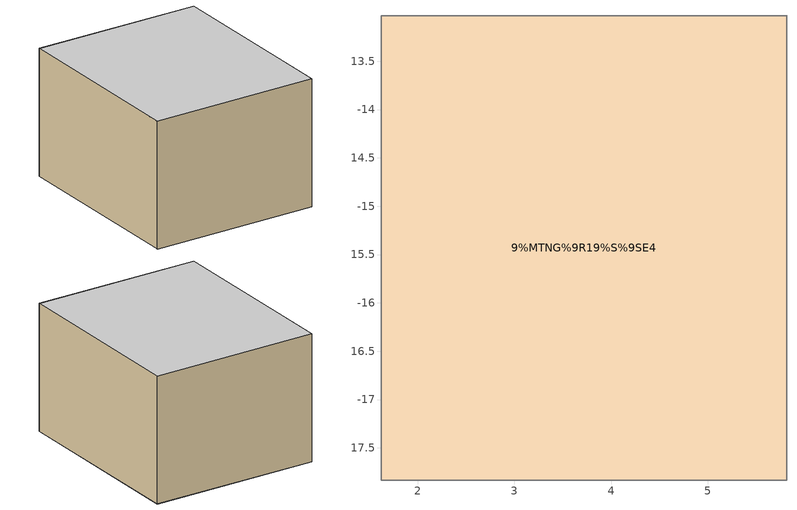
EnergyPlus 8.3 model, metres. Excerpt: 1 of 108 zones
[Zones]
9%MTNG%9R19%S%9SE4
 floor to OHUSupplyPlenum%OHU9 (Project Internal Floor): 5.82,-17.83 1.62,-17.83 1.62,-13.03 5.82,-13.03 z34.68
 wall to 9%MTNG%9R20%S%9SE4 (Project Partition): 5.82,-17.83 5.82,-13.03 z34.68:37.85
 wall to 9%Corridor%000%S%NONE (Project Partition): 5.82,-13.03 1.62,-13.03 1.62,-17.83 5.82,-17.83 z34.68:37.85
 ceiling to OHUReturnPlenum%OHU9 (Project Internal Floor): 1.62,-17.83 5.82,-17.83 5.82,-13.03 1.62,-13.03 z37.85
[Curve:Cubic] Minimum Value of x=0; Maximum Value of x=50; Minimum Curve Output=0.5; Maximum Curve Output=1.5; Input Unit Type for X=Temperature; Output Unit Type=Dimensionless
Name | Coefficient1 Constant | Coefficient2 x | Coefficient3 x**2 | Coefficient3 x**3
9%IS%6745%IS%9IS1 VRFTUCoolCapFT; 9%OFFICE%2389%SE%9SE3 VRFTUCoolCapFT; 9%OFFICE%91034%NW%9NW2 VRFTUCoolCapFT; 9%OFFICE%91023%NW%9NW2 VRFTUCoolCapFT; 9%OFFICE%91034%NW%9NW2 VRFTUCoolCapFT; 9%OFFICE%91023%NW%9NW2 VRFTUCoolCapFT; 9%OFFICE%3423%SW%9SW3 VRFTUCoolCapFT; 9%MTNG%9B4%NE%9NE1 VRFTUCoolCapFT; 9%IS%6756%IS%9IS1 VRFTUCoolCapFT; 9%LAN%9R22%SE%9SE3 VRFTUCoolCapFT; 9%MTNG%9B3%NE%9NE1 VRFTUCoolCapFT; 9%IS%5656%IS%9IS1 VRFTUCoolCapFT; 9%MTNG%9R23%SE%9SE3 VRFTUCoolCapFT; 9%MTNG%9B22%NE%9NE1 VRFTUCoolCapFT; 9%IS%4556%IS%9IS1 VRFTUCoolCapFT; 9%OFFICE%2378%SE%9SE3 VRFTUCoolCapFT; 9%MTNG%9B21%NE%9NE1 VRFTUCoolCapFT; 9%OFFICE%1245%S%9S1 VRFTUCoolCapFT; 9%OFFICE%6712%W%9W1 VRFTUCoolCapFT; 9%OFFICE%78910%NE%9NE1 VRFTUCoolCapFT; 9%OFFICE%1256%S%9S1 VRFTUCoolCapFT; 9%OFFICE%5612%W%9W1 VRFTUCoolCapFT; 9%MTNG%9R16%SW%9SW3 VRFTUCoolCapFT; 9%MTNG%9R15%SW%9SW3 VRFTUCoolCapFT; 9%OFFICE%2323%SW%9SW3 VRFTUCoolCapFT; 9%OFFICE%2334%SW%9SW3 VRFTUCoolCapFT; 9%OFFICE%3423%SW%9SW3 VRFTUCoolCapFT; 9%OFFICE%1267%S%9S1 VRFTUCoolCapFT; 9%OFFICE%4512%W%9W1 VRFTUCoolCapFT; 9%OFFICE%1245%S%9S1 VRFTUCoolCapFT; 9%OFFICE%6712%W%9W1 VRFTUCoolCapFT; 9%OFFICE%1256%S%9S1 VRFTUCoolCapFT; 9%OFFICE%5612%W%9W1 VRFTUCoolCapFT; 9%OFFICE%1267%S%9S1 VRFTUCoolCapFT; 9%OFFICE%4512%W%9W1 VRFTUCoolCapFT; 9%OFFICE%1245%S%9S1 VRFTUCoolCapFT; 9%OFFICE%6712%W%9W1 VRFTUCoolCapFT; 9%MTNG%9R16%SW%9SW3 VRFTUCoolCapFT; 9%MTNG%9R15%SW%9SW3 VRFTUCoolCapFT; 9%OFFICE%2323%SW%9SW3 VRFTUCoolCapFT; 9%OFFICE%2334%SW%9SW3 VRFTUCoolCapFT; 9%OFFICE%3423%SW%9SW3 VRFTUCoolCapFT; 9%OFFICE%1256%S%9S1 VRFTUCoolCapFT; 9%OFFICE%5612%W%9W1 VRFTUCoolCapFT; 9%OFFICE%1267%S%9S1 VRFTUCoolCapFT; 9%OFFICE%4512%W%9W1 VRFTUCoolCapFT; 9%OFFICE%8978%NE%9NE3 VRFTUCoolCapFT; 9%MTNG%9B6%NW%9NW1 VRFTUCoolCapFT; 9%OFFICE%8989%NE%9NE3 VRFTUCoolCapFT; 9%A%9B5%NW%9NW1 VRFTUCoolCapFT; 9%LAN%9R3%NE%9NE3 VRFTUCoolCapFT; 9%OFFICE%8912%NW%9NW1 VRFTUCoolCapFT; 9%MTNG%9R16%SW%9SW3 VRFTUCoolCapFT; 9%MTNG%9R15%SW%9SW3 VRFTUCoolCapFT; 9%OFFICE%2323%SW%9SW3 VRFTUCoolCapFT; 9%OFFICE%2334%SW%9SW3 VRFTUCoolCapFT; 9%OFFICE%1223%SW%9SW2 VRFTUCoolCapFT; 9%OFFICE%7812%NW%9NW1 VRFTUCoolCapFT; 9%MTNG%9B6%NW%9NW1 VRFTUCoolCapFT; 9%A%9B5%NW%9NW1 VRFTUCoolCapFT; 9%OFFICE%8912%NW%9NW1 VRFTUCoolCapFT; 9%OFFICE%7812%NW%9NW1 VRFTUCoolCapFT; 9%OFFICE%1234%SW%9SW2 VRFTUCoolCapFT; 9%OFFICE%1223%SW%9SW2 VRFTUCoolCapFT; 9%OFFICE%1234%SW%9SW2 VRFTUCoolCapFT; 9%OFFICE%1223%SW%9SW2 VRFTUCoolCapFT; 9%OFFICE%1234%SW%9SW2 VRFTUCoolCapFT; 9%MTNG%9B6%NW%9NW1 VRFTUCoolCapFT; 9%A%9B5%NW%9NW1 VRFTUCoolCapFT; 9%OFFICE%8912%NW%9NW1 VRFTUCoolCapFT; 9%OFFICE%7812%NW%9NW1 VRFTUCoolCapFT; 9%OFFICE%6723%W%9W2 VRFTUCoolCapFT; 9%OFFICE%3412%SW%9SW1 VRFTUCoolCapFT; 9%MTNG%9B7%SW%9SW1 VRFTUCoolCapFT; 9%MTNG%9B8%SW%9SW1 VRFTUCoolCapFT; 9%OFFICE%2312%SW%9SW1 VRFTUCoolCapFT; 9%OFFICE%3412%SW%9SW1 VRFTUCoolCapFT | 0.504547 | 0.0288891 | -1.08194e-05 | 1.01359e-05
9%SMOKE%000%NE%9NE1 VRFTUHeatCapFT; 9%IS%6745%IS%9IS1 VRFTUHeatCapFT; 9%OFFICE%2389%SE%9SE3 VRFTUHeatCapFT; 9%OFFICE%91034%NW%9NW2 VRFTUHeatCapFT; 9%OFFICE%91023%NW%9NW2 VRFTUHeatCapFT; 9%OFFICE%91034%NW%9NW2 VRFTUHeatCapFT; 9%OFFICE%91023%NW%9NW2 VRFTUHeatCapFT; 9%OFFICE%3423%SW%9SW3 VRFTUHeatCapFT; 9%MTNG%9B4%NE%9NE1 VRFTUHeatCapFT; 9%IS%6756%IS%9IS1 VRFTUHeatCapFT; 9%LAN%9R22%SE%9SE3 VRFTUHeatCapFT; 9%MTNG%9B3%NE%9NE1 VRFTUHeatCapFT; 9%IS%5656%IS%9IS1 VRFTUHeatCapFT; 9%MTNG%9R23%SE%9SE3 VRFTUHeatCapFT; 9%MTNG%9B22%NE%9NE1 VRFTUHeatCapFT; 9%IS%4556%IS%9IS1 VRFTUHeatCapFT; 9%OFFICE%2378%SE%9SE3 VRFTUHeatCapFT; 9%MTNG%9B21%NE%9NE1 VRFTUHeatCapFT; 9%OFFICE%1245%S%9S1 VRFTUHeatCapFT; 9%OFFICE%6712%W%9W1 VRFTUHeatCapFT; 9%OFFICE%78910%NE%9NE1 VRFTUHeatCapFT; 9%OFFICE%1256%S%9S1 VRFTUHeatCapFT; 9%OFFICE%5612%W%9W1 VRFTUHeatCapFT; 9%MTNG%9R16%SW%9SW3 VRFTUHeatCapFT; 9%MTNG%9R15%SW%9SW3 VRFTUHeatCapFT; 9%OFFICE%2323%SW%9SW3 VRFTUHeatCapFT; 9%OFFICE%2334%SW%9SW3 VRFTUHeatCapFT; 9%OFFICE%3423%SW%9SW3 VRFTUHeatCapFT; 9%OFFICE%1267%S%9S1 VRFTUHeatCapFT; 9%OFFICE%4512%W%9W1 VRFTUHeatCapFT; 9%OFFICE%1245%S%9S1 VRFTUHeatCapFT; 9%OFFICE%6712%W%9W1 VRFTUHeatCapFT; 9%OFFICE%1256%S%9S1 VRFTUHeatCapFT; 9%OFFICE%5612%W%9W1 VRFTUHeatCapFT; 9%OFFICE%1267%S%9S1 VRFTUHeatCapFT; 9%OFFICE%4512%W%9W1 VRFTUHeatCapFT; 9%OFFICE%1245%S%9S1 VRFTUHeatCapFT; 9%OFFICE%6712%W%9W1 VRFTUHeatCapFT; 9%MTNG%9R16%SW%9SW3 VRFTUHeatCapFT; 9%MTNG%9R15%SW%9SW3 VRFTUHeatCapFT; 9%OFFICE%2323%SW%9SW3 VRFTUHeatCapFT; 9%OFFICE%2334%SW%9SW3 VRFTUHeatCapFT; 9%OFFICE%3423%SW%9SW3 VRFTUHeatCapFT; 9%OFFICE%1256%S%9S1 VRFTUHeatCapFT; 9%OFFICE%5612%W%9W1 VRFTUHeatCapFT; 9%OFFICE%1267%S%9S1 VRFTUHeatCapFT; 9%OFFICE%4512%W%9W1 VRFTUHeatCapFT; 9%OFFICE%8978%NE%9NE3 VRFTUHeatCapFT; 9%MTNG%9B6%NW%9NW1 VRFTUHeatCapFT; 9%OFFICE%8989%NE%9NE3 VRFTUHeatCapFT; 9%A%9B5%NW%9NW1 VRFTUHeatCapFT; 9%LAN%9R3%NE%9NE3 VRFTUHeatCapFT; 9%OFFICE%8912%NW%9NW1 VRFTUHeatCapFT; 9%MTNG%9R16%SW%9SW3 VRFTUHeatCapFT; 9%MTNG%9R15%SW%9SW3 VRFTUHeatCapFT; 9%OFFICE%2323%SW%9SW3 VRFTUHeatCapFT; 9%OFFICE%2334%SW%9SW3 VRFTUHeatCapFT; 9%OFFICE%1223%SW%9SW2 VRFTUHeatCapFT; 9%OFFICE%7812%NW%9NW1 VRFTUHeatCapFT; 9%MTNG%9B6%NW%9NW1 VRFTUHeatCapFT; 9%A%9B5%NW%9NW1 VRFTUHeatCapFT; 9%OFFICE%8912%NW%9NW1 VRFTUHeatCapFT; 9%OFFICE%7812%NW%9NW1 VRFTUHeatCapFT; 9%OFFICE%1234%SW%9SW2 VRFTUHeatCapFT; 9%OFFICE%1223%SW%9SW2 VRFTUHeatCapFT; 9%OFFICE%1234%SW%9SW2 VRFTUHeatCapFT; 9%OFFICE%1223%SW%9SW2 VRFTUHeatCapFT; 9%OFFICE%1234%SW%9SW2 VRFTUHeatCapFT; 9%MTNG%9B6%NW%9NW1 VRFTUHeatCapFT; 9%A%9B5%NW%9NW1 VRFTUHeatCapFT; 9%OFFICE%8912%NW%9NW1 VRFTUHeatCapFT; 9%OFFICE%7812%NW%9NW1 VRFTUHeatCapFT; 9%OFFICE%6723%W%9W2 VRFTUHeatCapFT; 9%OFFICE%3412%SW%9SW1 VRFTUHeatCapFT; 9%MTNG%9B7%SW%9SW1 VRFTUHeatCapFT; 9%MTNG%9B8%SW%9SW1 VRFTUHeatCapFT; 9%OFFICE%2312%SW%9SW1 VRFTUHeatCapFT; 9%OFFICE%3412%SW%9SW1 VRFTUHeatCapFT | -0.390709 | 0.261815 | -0.0130432 | 0.000178132
[Curve:Biquadratic] Minimum Value of x=15; Input Unit Type for X=Temperature; Input Unit Type for Y=Temperature; Output Unit Type=Dimensionless
Name | Coefficient1 Constant | Coefficient2 x | Coefficient3 x**2 | Coefficient4 y | Coefficient5 y**2 | Coefficient6 x**y | Maximum Value of x | Minimum Value of y | Maximum Value of y
9S1 VRFCoolEIRFT; 9NE3 VRFCoolEIRFT; 9NW3 VRFCoolEIRFT; 9E1 VRFCoolEIRFT; 9S2 VRFCoolEIRFT; 9NW2 VRFCoolEIRFT; 9SW3 VRFCoolEIRFT; 9NE2 VRFCoolEIRFT; 9SW2 VRFCoolEIRFT; 9NE1 VRFCoolEIRFT; 9SW1 VRFCoolEIRFT; 9SE2 VRFCoolEIRFT; 9SE4 VRFCoolEIRFT; 9N1 VRFCoolEIRFT; 9SE3 VRFCoolEIRFT; 9SE1 VRFCoolEIRFT; 9W1 VRFCoolEIRFT; 9N2 VRFCoolEIRFT; 9NW1 VRFCoolEIRFT; 9NE4 VRFCoolEIRFT; 9W2 VRFCoolEIRFT; 9IS1 VRFCoolEIRFT | 0.989011 | -0.0234797 | 0.000199711 | 0.00596834 | -1.0289e-07 | -0.00015686 | 24 | 16 | 43
9S1 VRFCoolEIRFTHi; 9NW3 VRFCoolEIRFTHi; 9NE3 VRFCoolEIRFTHi; 9E1 VRFCoolEIRFTHi; 9S2 VRFCoolEIRFTHi; 9NW2 VRFCoolEIRFTHi; 9NE2 VRFCoolEIRFTHi; 9SW3 VRFCoolEIRFTHi; 9SW2 VRFCoolEIRFTHi; 9NE1 VRFCoolEIRFTHi; 9SW1 VRFCoolEIRFTHi; 9SE2 VRFCoolEIRFTHi; 9SE4 VRFCoolEIRFTHi; 9N1 VRFCoolEIRFTHi; 9SE3 VRFCoolEIRFTHi; 9SE1 VRFCoolEIRFTHi; 9W1 VRFCoolEIRFTHi; 9N2 VRFCoolEIRFTHi; 9NW1 VRFCoolEIRFTHi; 9NE4 VRFCoolEIRFTHi; 9W2 VRFCoolEIRFTHi; 9IS1 VRFCoolEIRFTHi | 0.143515 | 0.0186004 | -0.0003954 | 0.0248522 | 0.00016329 | -0.0006244 | 24 | 16 | 43
9S1 VRFHeatCapFT; 9NW3 VRFHeatCapFT; 9NE3 VRFHeatCapFT; 9E1 VRFHeatCapFT; 9NW2 VRFHeatCapFT; 9S2 VRFHeatCapFT; 9NE2 VRFHeatCapFT; 9SW3 VRFHeatCapFT; 9NE1 VRFHeatCapFT; 9SW2 VRFHeatCapFT; 9SW1 VRFHeatCapFT; 9SE2 VRFHeatCapFT; 9SE4 VRFHeatCapFT; 9N1 VRFHeatCapFT; 9SE3 VRFHeatCapFT; 9SE1 VRFHeatCapFT; 9W1 VRFHeatCapFT; 9N2 VRFHeatCapFT; 9NW1 VRFHeatCapFT; 9NE4 VRFHeatCapFT; 9W2 VRFHeatCapFT; 9IS1 VRFHeatCapFT | 1.0146 | -0.0025067 | -0.000141599 | 0.0269316 | 1.83538e-06 | -0.000358147 | 27 | -20 | 15
9S1 VRFHeatCapFTHi; 9NW3 VRFHeatCapFTHi; 9NE3 VRFHeatCapFTHi; 9E1 VRFHeatCapFTHi; 9NW2 VRFHeatCapFTHi; 9S2 VRFHeatCapFTHi; 9SW3 VRFHeatCapFTHi; 9NE2 VRFHeatCapFTHi; 9NE1 VRFHeatCapFTHi; 9SW2 VRFHeatCapFTHi; 9SE2 VRFHeatCapFTHi; 9SW1 VRFHeatCapFTHi; 9SE4 VRFHeatCapFTHi; 9N1 VRFHeatCapFTHi; 9SE3 VRFHeatCapFTHi; 9SE1 VRFHeatCapFTHi; 9W1 VRFHeatCapFTHi; 9N2 VRFHeatCapFTHi; 9NW1 VRFHeatCapFTHi; 9NE4 VRFHeatCapFTHi; 9W2 VRFHeatCapFTHi; 9IS1 VRFHeatCapFTHi | 1.16113 | 0.0274789 | -0.00168795 | 0.00178338 | 2.03208e-06 | -6.8969e-05 | 27 | -10 | 15
9S1 VRFHeatEIRFT; 9NW3 VRFHeatEIRFT; 9NE3 VRFHeatEIRFT; 9E1 VRFHeatEIRFT; 9NW2 VRFHeatEIRFT; 9S2 VRFHeatEIRFT; 9SW3 VRFHeatEIRFT; 9NE2 VRFHeatEIRFT; 9SW2 VRFHeatEIRFT; 9NE1 VRFHeatEIRFT; 9SE2 VRFHeatEIRFT; 9SW1 VRFHeatEIRFT; 9N1 VRFHeatEIRFT; 9SE4 VRFHeatEIRFT; 9SE3 VRFHeatEIRFT; 9SE1 VRFHeatEIRFT; 9W1 VRFHeatEIRFT; 9N2 VRFHeatEIRFT; 9NW1 VRFHeatEIRFT; 9NE4 VRFHeatEIRFT; 9W2 VRFHeatEIRFT; 9IS1 VRFHeatEIRFT | 0.874655 | -0.0131975 | 0.00110307 | -0.0133118 | 0.00089017 | -0.00012766 | 27 | -20 | 12
9S1 VRFHeatEIRFTHi; 9NW3 VRFHeatEIRFTHi; 9NE3 VRFHeatEIRFTHi; 9E1 VRFHeatEIRFTHi; 9NW2 VRFHeatEIRFTHi; 9S2 VRFHeatEIRFTHi; 9SW3 VRFHeatEIRFTHi; 9NE2 VRFHeatEIRFTHi; 9SW2 VRFHeatEIRFTHi; 9NE1 VRFHeatEIRFTHi; 9SW1 VRFHeatEIRFTHi; 9SE2 VRFHeatEIRFTHi; 9N1 VRFHeatEIRFTHi; 9SE4 VRFHeatEIRFTHi; 9SE1 VRFHeatEIRFTHi; 9SE3 VRFHeatEIRFTHi; 9W1 VRFHeatEIRFTHi; 9N2 VRFHeatEIRFTHi; 9NW1 VRFHeatEIRFTHi; 9NE4 VRFHeatEIRFTHi; 9W2 VRFHeatEIRFTHi; 9IS1 VRFHeatEIRFTHi | 2.50401 | -0.0573677 | 4.07336e-05 | -0.129597 | 0.00135839 | 0.00317047 | 27 | -10 | 15
9NE3 VRFCoolCapFT; 9NW2 VRFCoolCapFT; 9E1 VRFCoolCapFT; 9S2 VRFCoolCapFT; 9NW3 VRFCoolCapFT; 9SW3 VRFCoolCapFT; 9NE2 VRFCoolCapFT; 9SW2 VRFCoolCapFT; 9NE1 VRFCoolCapFT; 9SW1 VRFCoolCapFT; 9SE2 VRFCoolCapFT; 9SE4 VRFCoolCapFT; 9N1 VRFCoolCapFT; 9SE3 VRFCoolCapFT; 9SE1 VRFCoolCapFT; 9W1 VRFCoolCapFT; 9N2 VRFCoolCapFT; 9NE4 VRFCoolCapFT; 9NW1 VRFCoolCapFT; 9W2 VRFCoolCapFT; 9IS1 VRFCoolCapFT; 9S1 VRFCoolCapFT | 0.576883 | 0.017448 | 0.000583269 | -1.76324e-06 | -7.474e-09 | -1.30413e-07 | 24 | -5 | 23
9NE3 VRFCoolCapFTHi; 9NW3 VRFCoolCapFTHi; 9NW2 VRFCoolCapFTHi; 9E1 VRFCoolCapFTHi; 9S2 VRFCoolCapFTHi; 9SW3 VRFCoolCapFTHi; 9NE2 VRFCoolCapFTHi; 9SW2 VRFCoolCapFTHi; 9NE1 VRFCoolCapFTHi; 9SW1 VRFCoolCapFTHi; 9SE2 VRFCoolCapFTHi; 9SE4 VRFCoolCapFTHi; 9N1 VRFCoolCapFTHi; 9SE3 VRFCoolCapFTHi; 9SE1 VRFCoolCapFTHi; 9W1 VRFCoolCapFTHi; 9N2 VRFCoolCapFTHi; 9NW1 VRFCoolCapFTHi; 9NE4 VRFCoolCapFTHi; 9W2 VRFCoolCapFTHi; 9IS1 VRFCoolCapFTHi; 9S1 VRFCoolCapFTHi | 0.686736 | 0.0207631 | 0.0005447 | -0.0016218 | -4.259e-07 | -0.0003392 | 24 | 16 | 43
[Schedule:Compact]
VRFCondAvailSched: Through: 12/31, For: AllDays, Until: 12:00, 1, Until: 13:00, 1, Until: 24:00, 1
VRFFanSchedule: Through: 12/31, For: AllDays, Until: 7:00, 1, Until: 18:00, 1, Until: 24:00, 1
VRFAvailSched: Through: 3/31, For: AllDays, Until: 24:00, 1, Through: 9/30, For: WeekDays, Until: 7:00, 1, Until: 17:00, 1, Until: 24:00, 1, For: SummerDesignDay WinterDesignDay, Until: 24:00, 1, For: AllOtherDays, Until: 24:00, 1, Through: 12/31, For: AllDays, Until: 24:00, 1
HVACTemplate-Always 3: Through: 12/31, For: AllDays, Until: 24:00, 3
[Schedule:File] Rows to Skip at Top=1; Number of Hours of Data=8760; Column Separator=Comma; Interpolate to Timestep=No
Name | File | Column Number
zone_setpoint_NE | C:\Users\Weili\Box Sync\Toshiba_Year2\Toshiba_sample_dataV2\Schedules\zone_setpoint.csv | 2
zone_setpoint_NW | C:\Users\Weili\Box Sync\Toshiba_Year2\Toshiba_sample_dataV2\Schedules\zone_setpoint.csv | 3
zone_setpoint_N | C:\Users\Weili\Box Sync\Toshiba_Year2\Toshiba_sample_dataV2\Schedules\zone_setpoint.csv | 4
zone_setpoint_SE | C:\Users\Weili\Box Sync\Toshiba_Year2\Toshiba_sample_dataV2\Schedules\zone_setpoint.csv | 5
zone_setpoint_SW | C:\Users\Weili\Box Sync\Toshiba_Year2\Toshiba_sample_dataV2\Schedules\zone_setpoint.csv | 6
zone_setpoint_S | C:\Users\Weili\Box Sync\Toshiba_Year2\Toshiba_sample_dataV2\Schedules\zone_setpoint.csv | 7
zone_setpoint_W | C:\Users\Weili\Box Sync\Toshiba_Year2\Toshiba_sample_dataV2\Schedules\zone_setpoint.csv | 8
zone_setpoint_Other | C:\Users\Weili\Box Sync\Toshiba_Year2\Toshiba_sample_dataV2\Schedules\zone_setpoint.csv | 9
equip_NW | C:\Users\Weili\Box Sync\Toshiba_Year2\Toshiba_sample_dataV2\Schedules\pow_OA_schedule.csv | 4
equip_N | C:\Users\Weili\Box Sync\Toshiba_Year2\Toshiba_sample_dataV2\Schedules\pow_OA_schedule.csv | 5
equip_SW | C:\Users\Weili\Box Sync\Toshiba_Year2\Toshiba_sample_dataV2\Schedules\pow_OA_schedule.csv | 7
equip_S | C:\Users\Weili\Box Sync\Toshiba_Year2\Toshiba_sample_dataV2\Schedules\pow_OA_schedule.csv | 8
equip_W | C:\Users\Weili\Box Sync\Toshiba_Year2\Toshiba_sample_dataV2\Schedules\pow_OA_schedule.csv | 9
pow_net_NW | C:\Users\Weili\Box Sync\Toshiba_Year2\Toshiba_sample_dataV2\Schedules\pow_net_schedule.csv | 4
pow_net_N | C:\Users\Weili\Box Sync\Toshiba_Year2\Toshiba_sample_dataV2\Schedules\pow_net_schedule.csv | 5
lighting_NW | C:\Users\Weili\Box Sync\Toshiba_Year2\Toshiba_sample_dataV2\Schedules\lighting_schedule.csv | 4
lighting_N | C:\Users\Weili\Box Sync\Toshiba_Year2\Toshiba_sample_dataV2\Schedules\lighting_schedule.csv | 5
lighting_SW | C:\Users\Weili\Box Sync\Toshiba_Year2\Toshiba_sample_dataV2\Schedules\lighting_schedule.csv | 7
lighting_S | C:\Users\Weili\Box Sync\Toshiba_Year2\Toshiba_sample_dataV2\Schedules\lighting_schedule.csv | 8
lighting_W | C:\Users\Weili\Box Sync\Toshiba_Year2\Toshiba_sample_dataV2\Schedules\lighting_schedule.csv | 9
pow_net_SW | C:\Users\Weili\Box Sync\Toshiba_Year2\Toshiba_sample_dataV2\Schedules\pow_net_schedule.csv | 7
pow_net_S | C:\Users\Weili\Box Sync\Toshiba_Year2\Toshiba_sample_dataV2\Schedules\pow_net_schedule.csv | 8
